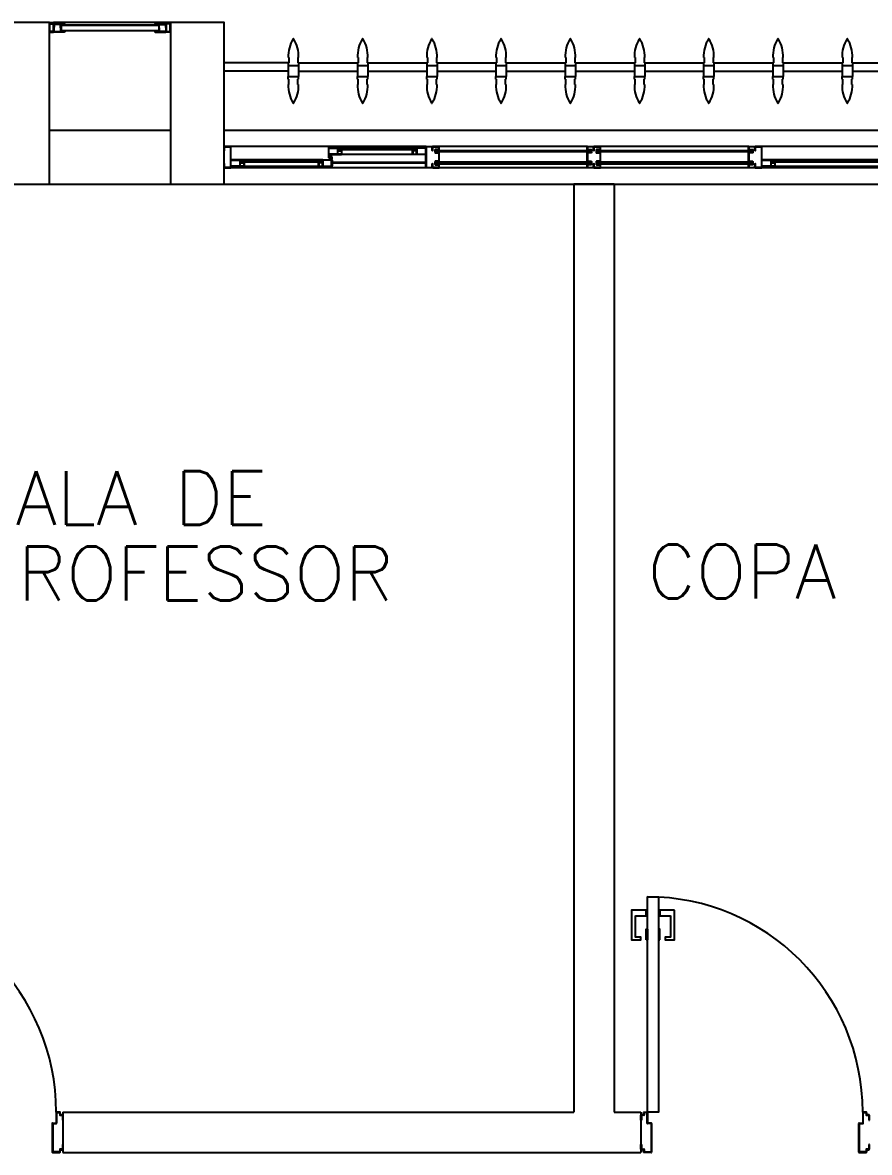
# Model space of a CAD drawing. Header units: millimetres. Extents: x 2686 to 2939, y 1294 to 1441.
# Drawn here: x 2778.371 to 2781.521, y 1316.775 to 1320.975 of the extents above; entities that cross this region are included whole.
import ezdxf

# ---------------------------------------------------------------- set-up
doc = ezdxf.new("R2010")
doc.units = ezdxf.units.MM
for name, color, linetype in [('AR-ALV', 2, 'Continuous'), ('AR-BRISES', 1, 'Continuous'), ('AR-ESQ', 1, 'Continuous'), ('AR-ESTC', 3, 'Continuous'), ('AR-PORTA', 1, 'Continuous'), ('BR-PAINEL', 1, 'Continuous'), ('BR-SUPORTE', 1, 'Continuous'), ('DT-ESQ-BAGUETE-C', 1, 'Continuous'), ('DT-ESQ-BAGUETE-V', 1, 'Continuous'), ('DT-ESQ-CHAPA DOBRADA-V', 1, 'Continuous'), ('DT-ESQ-MARCO-V', 1, 'Continuous'), ('DT-ESQ-PERFIL CADEIRA-C', 2, 'Continuous'), ('DT-ESQ-PERFIL CADEIRA-V', 2, 'Continuous'), ('DT-ESQ-PERFIL U SIMPLES-C', 2, 'Continuous'), ('DT-ESQ-PERFIL U-C', 2, 'Continuous'), ('DT-ESQ-PERFIL U-V', 1, 'Continuous'), ('DT-ESQ-VENEZIANA-C', 1, 'Continuous'), ('DT-ESQ-VENEZIANA-V', 1, 'Continuous'), ('DT-ESQ-VIDRO-C', 2, 'Continuous'), ('DT-ESQ-VIDRO-V', 71, 'Continuous'), ('DT-TXTMOD', 1, 'Continuous'), ('maçaneta', 1, 'Continuous'), ('mov', 1, 'Continuous'), ('PM-PERFIL U-C', 2, 'Continuous'), ('pm1', 2, 'Continuous'), ('TEXTO', 2, 'Continuous')]:
    doc.layers.add(name, color=color, linetype=linetype)
doc.styles.add('S10', font='simplex.shx', dxfattribs={"height": 0.1})
doc.styles.add('UNB-100', font='simplex.shx', dxfattribs={"height": 0.2})

# ---------------------------------------------------------------- blocks, each defined once
blk = doc.blocks.new('EF53-P')
at = {"layer": 'DT-ESQ-BAGUETE-C', "ltscale": 0.1}
for points in [[(3.1015, -0.08), (3.115, -0.08), (3.115, -0.0785), (3.102, -0.0785, -0.414214), (3.1015, -0.078), (3.1015, -0.067, -0.414214), (3.102, -0.0665), (3.115, -0.0665), (3.115, -0.065), (3.1015, -0.065, 0.414214), (3.1, -0.0665), (3.1, -0.0785, 0.414214)], [(4.7975, -0.08), (4.784, -0.08), (4.784, -0.0785), (4.797, -0.0785, 0.414214), (4.7975, -0.078), (4.7975, -0.067, 0.414214), (4.797, -0.0665), (4.784, -0.0665), (4.784, -0.065), (4.7975, -0.065, -0.414214), (4.799, -0.0665), (4.799, -0.0785, -0.414214)], [(5.0765, -0.08), (5.09, -0.08), (5.09, -0.0785), (5.077, -0.0785, -0.414214), (5.0765, -0.078), (5.0765, -0.067, -0.414214), (5.077, -0.0665), (5.09, -0.0665), (5.09, -0.065), (5.0765, -0.065, 0.414214), (5.075, -0.0665), (5.075, -0.0785, 0.414214)], [(4.4485, -0.125), (4.435, -0.125), (4.435, -0.1235), (4.448, -0.1235, 0.414214), (4.4485, -0.123), (4.4485, -0.112, 0.414214), (4.448, -0.1115), (4.435, -0.1115), (4.435, -0.11), (4.4485, -0.11, -0.414214), (4.45, -0.1115), (4.45, -0.1235, -0.414214)], [(4.714, -0.125), (4.7275, -0.125), (4.7275, -0.1235), (4.7145, -0.1235, -0.414214), (4.714, -0.123), (4.714, -0.112, -0.414214), (4.7145, -0.1115), (4.7275, -0.1115), (4.7275, -0.11), (4.714, -0.11, 0.414214), (4.7125, -0.1115), (4.7125, -0.1235, 0.414214)]]:
    blk.add_lwpolyline(points, format="xyb", close=True, dxfattribs=at)
at = {"layer": 'DT-ESQ-BAGUETE-V', "ltscale": 0.1}
for p, q in [((2.61, -0.065), (3.1015, -0.065)), ((4.7975, -0.065), (5.0765, -0.065)), ((4.4485, -0.11), (4.714, -0.11))]:
    blk.add_line(p, q, dxfattribs=at)
at = {"layer": 'DT-ESQ-CHAPA DOBRADA-V', "ltscale": 0.1}
for p, q in [((4.4, -0.077), (4.749, -0.077)), ((4.4, -0.08), (4.749, -0.08))]:
    blk.add_line(p, q, dxfattribs=at)
at = {"layer": 'DT-ESQ-MARCO-V', "ltscale": 0.1}
for p, q in [((3.1985, -0.06), (3.7515, -0.06)), ((3.7985, -0.06), (4.3515, -0.06)), ((3.1985, -0.14), (3.7515, -0.14)), ((3.7985, -0.14), (4.3515, -0.14))]:
    blk.add_line(p, q, dxfattribs=at)
at = {"layer": 'DT-ESQ-PERFIL CADEIRA-C', "ltscale": 0.1}
for p, q in [((3.15, -0.0885), (3.1015, -0.0885)), ((4.751, -0.0885), (4.7975, -0.0885)), ((5.125, -0.0885), (5.0765, -0.0885)), ((4.4, -0.1335), (4.4485, -0.1335)), ((4.7605, -0.1335), (4.714, -0.1335))]:
    blk.add_line(p, q, dxfattribs=at)
for points in [[(3.1015, -0.09), (3.15, -0.09), (3.15, -0.0885), (3.115, -0.0885, 0.198912), (3.1161, -0.0881, 0.198913), (3.1165, -0.087), (3.1165, -0.067, -0.414214), (3.117, -0.0665), (3.15, -0.0665), (3.15, -0.065), (3.1165, -0.065, 0.414214), (3.115, -0.0665), (3.115, -0.0785), (3.115, -0.08), (3.115, -0.087), (3.1015, -0.087, 1)], [(4.7975, -0.087, -1), (4.7975, -0.09), (4.751, -0.09, -0.414214), (4.749, -0.088), (4.749, -0.067, -0.414214), (4.751, -0.065), (4.7825, -0.065, -0.414214), (4.784, -0.0665), (4.784, -0.087)], [(4.784, -0.0885, -0.198913), (4.7829, -0.0881, -0.198913), (4.7825, -0.087), (4.7825, -0.067, 0.414214), (4.782, -0.0665), (4.751, -0.0665, 0.414214), (4.7505, -0.067), (4.7505, -0.088, 0.414214), (4.751, -0.0885)], [(5.0765, -0.09), (5.125, -0.09), (5.125, -0.0885), (5.09, -0.0885, 0.198912), (5.0911, -0.0881, 0.198913), (5.0915, -0.087), (5.0915, -0.067, -0.414214), (5.092, -0.0665), (5.125, -0.0665), (5.125, -0.065), (5.0915, -0.065, 0.414214), (5.09, -0.0665), (5.09, -0.0785), (5.09, -0.08), (5.09, -0.087), (5.0765, -0.087, 1)], [(4.4485, -0.135), (4.4, -0.135), (4.4, -0.1335), (4.435, -0.1335, -0.198912), (4.4339, -0.1331, -0.198913), (4.4335, -0.132), (4.4335, -0.112, 0.414214), (4.433, -0.1115), (4.4, -0.1115), (4.4, -0.11), (4.4335, -0.11, -0.414214), (4.435, -0.1115), (4.435, -0.1235), (4.435, -0.125), (4.435, -0.132), (4.4485, -0.132, -1)], [(4.714, -0.132, 1), (4.714, -0.135), (4.7605, -0.135, 0.414214), (4.7625, -0.133), (4.7625, -0.112, 0.414214), (4.7605, -0.11), (4.729, -0.11, 0.414214), (4.7275, -0.1115), (4.7275, -0.132)], [(4.7275, -0.1335, 0.198913), (4.7286, -0.1331, 0.198913), (4.729, -0.132), (4.729, -0.112, -0.414214), (4.7295, -0.1115), (4.7605, -0.1115, -0.414214), (4.761, -0.112), (4.761, -0.133, -0.414214), (4.7605, -0.1335)]]:
    blk.add_lwpolyline(points, format="xyb", close=True, dxfattribs=at)
at = {"layer": 'DT-ESQ-PERFIL CADEIRA-V', "ltscale": 0.1}
for p, q in [((2.595, -0.09), (3.1015, -0.09)), ((4.7825, -0.09), (5.0765, -0.09)), ((4.4485, -0.135), (4.714, -0.135))]:
    blk.add_line(p, q, dxfattribs=at)
at = {"layer": 'DT-ESQ-PERFIL U SIMPLES-C', "ltscale": 0.1}
for points in [[(4.751, -0.102), (4.759, -0.102), (4.759, -0.1005), (4.751, -0.1005, -0.414214), (4.7505, -0.1), (4.7505, -0.092, -0.414214), (4.751, -0.0915), (4.759, -0.0915), (4.759, -0.09), (4.751, -0.09, 0.414214), (4.749, -0.092), (4.749, -0.1, 0.414214)], [(4.7605, -0.098), (4.7525, -0.098), (4.7525, -0.0995), (4.7605, -0.0995, -0.414214), (4.761, -0.1), (4.761, -0.108, -0.414214), (4.7605, -0.1085), (4.7525, -0.1085), (4.7525, -0.11), (4.7605, -0.11, 0.414214), (4.7625, -0.108), (4.7625, -0.1, 0.414214)]]:
    blk.add_lwpolyline(points, format="xyb", close=True, dxfattribs=at)
at = {"layer": 'DT-ESQ-PERFIL U-C', "ltscale": 0.1}
for points in [[(3.175, -0.0615, 0.414214), (3.1735, -0.06), (3.1515, -0.06, 0.414214), (3.15, -0.0615), (3.15, -0.1385, 0.414214), (3.1515, -0.14), (3.1735, -0.14, 0.414214), (3.175, -0.1385), (3.175, -0.125), (3.1735, -0.125), (3.1735, -0.138, -0.414214), (3.173, -0.1385), (3.152, -0.1385, -0.414214), (3.1515, -0.138), (3.1515, -0.062, -0.414214), (3.152, -0.0615), (3.173, -0.0615, -0.414214), (3.1735, -0.062), (3.1735, -0.075), (3.175, -0.075)], [(3.2, -0.1285), (3.2, -0.1385, -0.414214), (3.1985, -0.14), (3.1765, -0.14, -0.414214), (3.175, -0.1385), (3.175, -0.125), (3.1765, -0.125), (3.1765, -0.138, 0.414214), (3.177, -0.1385), (3.198, -0.1385, 0.414214), (3.1985, -0.138), (3.1985, -0.1285), (3.1855, -0.1285, -0.414214), (3.184, -0.127), (3.184, -0.117, -0.414214), (3.1855, -0.1155), (3.1985, -0.1155), (3.1985, -0.0845), (3.1855, -0.0845, -0.414214), (3.184, -0.083), (3.184, -0.073, -0.414214), (3.1855, -0.0715), (3.1985, -0.0715), (3.1985, -0.062, 0.414214), (3.198, -0.0615), (3.177, -0.0615, 0.414214), (3.1765, -0.062), (3.1765, -0.075), (3.175, -0.075), (3.175, -0.0615, -0.414214), (3.1765, -0.06), (3.1985, -0.06, -0.414214), (3.2, -0.0615), (3.2, -0.0715, -0.414214), (3.1985, -0.073), (3.1855, -0.073), (3.1855, -0.083), (3.1985, -0.083), (3.1985, -0.083, -0.414214), (3.2, -0.0845), (3.2, -0.1155, -0.414214), (3.1985, -0.117), (3.1985, -0.117), (3.1855, -0.117), (3.1855, -0.127), (3.1985, -0.127, -0.414214)], [(3.75, -0.1285), (3.75, -0.1385, 0.414214), (3.7515, -0.14), (3.7735, -0.14, 0.414214), (3.775, -0.1385), (3.775, -0.125), (3.7735, -0.125), (3.7735, -0.138, -0.414214), (3.773, -0.1385), (3.752, -0.1385, -0.414214), (3.7515, -0.138), (3.7515, -0.1285), (3.7645, -0.1285, 0.414214), (3.766, -0.127), (3.766, -0.117, 0.414214), (3.7645, -0.1155), (3.7515, -0.1155), (3.7515, -0.0845), (3.7645, -0.0845, 0.414214), (3.766, -0.083), (3.766, -0.073, 0.414214), (3.7645, -0.0715), (3.7515, -0.0715), (3.7515, -0.062, -0.414214), (3.752, -0.0615), (3.773, -0.0615, -0.414214), (3.7735, -0.062), (3.7735, -0.075), (3.775, -0.075), (3.775, -0.0615, 0.414214), (3.7735, -0.06), (3.7515, -0.06, 0.414214), (3.75, -0.0615), (3.75, -0.0715, 0.414214), (3.7515, -0.073), (3.7645, -0.073), (3.7645, -0.083), (3.7515, -0.083), (3.7515, -0.083, 0.414214), (3.75, -0.0845), (3.75, -0.1155, 0.414214), (3.7515, -0.117), (3.7515, -0.117), (3.7645, -0.117), (3.7645, -0.127), (3.7515, -0.127, 0.414214)], [(3.8, -0.1285), (3.8, -0.1385, -0.414214), (3.7985, -0.14), (3.7765, -0.14, -0.414214), (3.775, -0.1385), (3.775, -0.125), (3.7765, -0.125), (3.7765, -0.138, 0.414214), (3.777, -0.1385), (3.798, -0.1385, 0.414214), (3.7985, -0.138), (3.7985, -0.1285), (3.7855, -0.1285, -0.414214), (3.784, -0.127), (3.784, -0.117, -0.414214), (3.7855, -0.1155), (3.7985, -0.1155), (3.7985, -0.0845), (3.7855, -0.0845, -0.414214), (3.784, -0.083), (3.784, -0.073, -0.414214), (3.7855, -0.0715), (3.7985, -0.0715), (3.7985, -0.062, 0.414214), (3.798, -0.0615), (3.777, -0.0615, 0.414214), (3.7765, -0.062), (3.7765, -0.075), (3.775, -0.075), (3.775, -0.0615, -0.414214), (3.7765, -0.06), (3.7985, -0.06, -0.414214), (3.8, -0.0615), (3.8, -0.0715, -0.414214), (3.7985, -0.073), (3.7855, -0.073), (3.7855, -0.083), (3.7985, -0.083), (3.7985, -0.083, -0.414214), (3.8, -0.0845), (3.8, -0.1155, -0.414214), (3.7985, -0.117), (3.7985, -0.117), (3.7855, -0.117), (3.7855, -0.127), (3.7985, -0.127, -0.414214)], [(4.35, -0.1285), (4.35, -0.1385, 0.414214), (4.3515, -0.14), (4.3735, -0.14, 0.414214), (4.375, -0.1385), (4.375, -0.125), (4.3735, -0.125), (4.3735, -0.138, -0.414214), (4.373, -0.1385), (4.352, -0.1385, -0.414214), (4.3515, -0.138), (4.3515, -0.1285), (4.3645, -0.1285, 0.414214), (4.366, -0.127), (4.366, -0.117, 0.414214), (4.3645, -0.1155), (4.3515, -0.1155), (4.3515, -0.0845), (4.3645, -0.0845, 0.414214), (4.366, -0.083), (4.366, -0.073, 0.414214), (4.3645, -0.0715), (4.3515, -0.0715), (4.3515, -0.062, -0.414214), (4.352, -0.0615), (4.373, -0.0615, -0.414214), (4.3735, -0.062), (4.3735, -0.075), (4.375, -0.075), (4.375, -0.0615, 0.414214), (4.3735, -0.06), (4.3515, -0.06, 0.414214), (4.35, -0.0615), (4.35, -0.0715, 0.414214), (4.3515, -0.073), (4.3645, -0.073), (4.3645, -0.083), (4.3515, -0.083), (4.3515, -0.083, 0.414214), (4.35, -0.0845), (4.35, -0.1155, 0.414214), (4.3515, -0.117), (4.3515, -0.117), (4.3645, -0.117), (4.3645, -0.127), (4.3515, -0.127, 0.414214)], [(4.375, -0.0615, -0.414214), (4.3765, -0.06), (4.3985, -0.06, -0.414214), (4.4, -0.0615), (4.4, -0.1385, -0.414214), (4.3985, -0.14), (4.3765, -0.14, -0.414214), (4.375, -0.1385), (4.375, -0.125), (4.3765, -0.125), (4.3765, -0.138, 0.414214), (4.377, -0.1385), (4.398, -0.1385, 0.414214), (4.3985, -0.138), (4.3985, -0.062, 0.414214), (4.398, -0.0615), (4.377, -0.0615, 0.414214), (4.3765, -0.062), (4.3765, -0.075), (4.375, -0.075)], [(5.15, -0.0615, 0.414214), (5.1485, -0.06), (5.1265, -0.06, 0.414214), (5.125, -0.0615), (5.125, -0.1385, 0.414214), (5.1265, -0.14), (5.1485, -0.14, 0.414214), (5.15, -0.1385), (5.15, -0.125), (5.1485, -0.125), (5.1485, -0.138, -0.414214), (5.148, -0.1385), (5.127, -0.1385, -0.414214), (5.1265, -0.138), (5.1265, -0.062, -0.414214), (5.127, -0.0615), (5.148, -0.0615, -0.414214), (5.1485, -0.062), (5.1485, -0.075), (5.15, -0.075)]]:
    blk.add_lwpolyline(points, format="xyb", close=True, dxfattribs=at)
at = {"layer": 'DT-ESQ-PERFIL U-V', "ltscale": 0.1}
for p, q in [((1.9985, -0.06), (3.1515, -0.06)), ((4.3985, -0.06), (5.1265, -0.06)), ((1.9985, -0.14), (3.1515, -0.14)), ((4.3985, -0.14), (5.1265, -0.14))]:
    blk.add_line(p, q, dxfattribs=at)
at = {"layer": 'DT-ESQ-VIDRO-C', "ltscale": 0.1}
for points in [[(3.1125, -0.085), (3.1125, -0.082), (2.599, -0.082), (2.599, -0.085)], [(3.7625, -0.081), (3.7625, -0.075), (3.1875, -0.075), (3.1875, -0.081)], [(4.3625, -0.081), (4.3625, -0.075), (3.7875, -0.075), (3.7875, -0.081)], [(5.0875, -0.085), (5.0875, -0.082), (4.7865, -0.082), (4.7865, -0.085)], [(4.438, -0.13), (4.438, -0.127), (4.7245, -0.127), (4.7245, -0.13)]]:
    blk.add_lwpolyline(points, close=True, dxfattribs=at)
at = {"layer": 'DT-ESQ-VIDRO-V', "ltscale": 0.1}
for points in [[(3.7625, -0.119), (3.7625, -0.125), (3.1875, -0.125), (3.1875, -0.119)], [(4.3625, -0.119), (4.3625, -0.125), (3.7875, -0.125), (3.7875, -0.119)]]:
    blk.add_lwpolyline(points, close=True, dxfattribs=at)
at = {"layer": 'DT-TXTMOD', "ltscale": 0.1, "style": 'S10', "flags": 3}
for tag, p in [('M01', (0.025, -0.28)), ('M02', (0.3253, -0.28)), ('M03', (0.627, -0.28)), ('M04', (0.9288, -0.28)), ('M05', (1.2306, -0.28)), ('M06', (1.5323, -0.28)), ('M07', (1.8341, -0.28)), ('M08', (2.1359, -0.28)), ('M09', (2.4376, -0.28)), ('M10', (2.7394, -0.28)), ('M11', (3.0412, -0.28)), ('M12', (3.3429, -0.28)), ('M13', (3.6447, -0.28)), ('M14', (3.9464, -0.28)), ('M15', (4.2482, -0.28)), ('M16', (4.55, -0.28)), ('M17', (4.8517, -0.28))]:
    blk.add_attdef(tag, p, '', height=0.1, dxfattribs=at)
blk = doc.blocks.new('BR-MODULO8')
at = {"layer": 'BR-PAINEL'}
for p, q in [((-4.9117, 0.27), (-4.9092, 0.27)), ((-4.9092, 0.27), (-4.9092, 0.25)), ((-4.8758, 0.27), (-4.8758, 0.25)), ((-4.8733, 0.27), (-4.8758, 0.27)), ((-4.6542, 0.27), (-4.6517, 0.27)), ((-4.6517, 0.27), (-4.6517, 0.25)), ((-4.6183, 0.27), (-4.6183, 0.25)), ((-4.6158, 0.27), (-4.6183, 0.27)), ((-4.3967, 0.27), (-4.3942, 0.27)), ((-4.3942, 0.27), (-4.3942, 0.25)), ((-4.3608, 0.27), (-4.3608, 0.25)), ((-4.3583, 0.27), (-4.3608, 0.27)), ((-4.1392, 0.27), (-4.1367, 0.27)), ((-4.1367, 0.27), (-4.1367, 0.25)), ((-4.1033, 0.27), (-4.1033, 0.25)), ((-4.1008, 0.27), (-4.1033, 0.27)), ((-3.8817, 0.27), (-3.8792, 0.27)), ((-3.8792, 0.27), (-3.8792, 0.25)), ((-3.8458, 0.27), (-3.8458, 0.25)), ((-3.8433, 0.27), (-3.8458, 0.27)), ((-3.6242, 0.27), (-3.6217, 0.27)), ((-3.6217, 0.27), (-3.6217, 0.25)), ((-3.5883, 0.27), (-3.5883, 0.25)), ((-3.5858, 0.27), (-3.5883, 0.27)), ((-3.3667, 0.27), (-3.3642, 0.27)), ((-3.3642, 0.27), (-3.3642, 0.25)), ((-3.3308, 0.27), (-3.3308, 0.25)), ((-3.3283, 0.27), (-3.3308, 0.27)), ((-3.1092, 0.27), (-3.1067, 0.27)), ((-3.1067, 0.27), (-3.1067, 0.25)), ((-3.0733, 0.27), (-3.0733, 0.25)), ((-3.0708, 0.27), (-3.0733, 0.27)), ((-2.8517, 0.27), (-2.8492, 0.27)), ((-2.8492, 0.27), (-2.8492, 0.25)), ((-2.8158, 0.27), (-2.8158, 0.25)), ((-2.8133, 0.27), (-2.8158, 0.27)), ((-4.9117, 0.25), (-4.9117, 0.24)), ((-4.9117, 0.25), (-4.9092, 0.25)), ((-4.9117, 0.24), (-4.8733, 0.24)), ((-4.9117, 0.24), (-4.9117, 0.2)), ((-4.8733, 0.25), (-4.8758, 0.25)), ((-4.8733, 0.25), (-4.8733, 0.24)), ((-4.8733, 0.24), (-4.8733, 0.2)), ((-4.6542, 0.25), (-4.6542, 0.24)), ((-4.6542, 0.25), (-4.6517, 0.25)), ((-4.6542, 0.24), (-4.6158, 0.24)), ((-4.6542, 0.24), (-4.6542, 0.2)), ((-4.6158, 0.25), (-4.6183, 0.25)), ((-4.6158, 0.25), (-4.6158, 0.24)), ((-4.6158, 0.24), (-4.6158, 0.2)), ((-4.3967, 0.25), (-4.3967, 0.24)), ((-4.3967, 0.25), (-4.3942, 0.25)), ((-4.3967, 0.24), (-4.3583, 0.24)), ((-4.3967, 0.24), (-4.3967, 0.2)), ((-4.3583, 0.25), (-4.3608, 0.25)), ((-4.3583, 0.25), (-4.3583, 0.24)), ((-4.3583, 0.24), (-4.3583, 0.2)), ((-4.1392, 0.25), (-4.1392, 0.24)), ((-4.1392, 0.25), (-4.1367, 0.25)), ((-4.1392, 0.24), (-4.1008, 0.24)), ((-4.1392, 0.24), (-4.1392, 0.2)), ((-4.1008, 0.25), (-4.1033, 0.25)), ((-4.1008, 0.25), (-4.1008, 0.24)), ((-4.1008, 0.24), (-4.1008, 0.2)), ((-3.8817, 0.25), (-3.8817, 0.24)), ((-3.8817, 0.25), (-3.8792, 0.25)), ((-3.8817, 0.24), (-3.8433, 0.24)), ((-3.8817, 0.24), (-3.8817, 0.2)), ((-3.8433, 0.25), (-3.8458, 0.25)), ((-3.8433, 0.25), (-3.8433, 0.24)), ((-3.8433, 0.24), (-3.8433, 0.2)), ((-3.6242, 0.25), (-3.6242, 0.24)), ((-3.6242, 0.25), (-3.6217, 0.25)), ((-3.6242, 0.24), (-3.5858, 0.24)), ((-3.6242, 0.24), (-3.6242, 0.2)), ((-3.5858, 0.25), (-3.5883, 0.25)), ((-3.5858, 0.25), (-3.5858, 0.24)), ((-3.5858, 0.24), (-3.5858, 0.2)), ((-3.3667, 0.25), (-3.3667, 0.24)), ((-3.3667, 0.25), (-3.3642, 0.25)), ((-3.3667, 0.24), (-3.3283, 0.24)), ((-3.3667, 0.24), (-3.3667, 0.2)), ((-3.3283, 0.25), (-3.3308, 0.25)), ((-3.3283, 0.25), (-3.3283, 0.24)), ((-3.3283, 0.24), (-3.3283, 0.2)), ((-3.1092, 0.25), (-3.1092, 0.24)), ((-3.1092, 0.25), (-3.1067, 0.25)), ((-3.1092, 0.24), (-3.0708, 0.24)), ((-3.1092, 0.24), (-3.1092, 0.2)), ((-3.0708, 0.25), (-3.0733, 0.25)), ((-3.0708, 0.25), (-3.0708, 0.24)), ((-3.0708, 0.24), (-3.0708, 0.2)), ((-2.8517, 0.25), (-2.8517, 0.24)), ((-2.8517, 0.25), (-2.8492, 0.25)), ((-2.8517, 0.24), (-2.8133, 0.24)), ((-2.8517, 0.24), (-2.8517, 0.2)), ((-2.8133, 0.25), (-2.8158, 0.25)), ((-2.8133, 0.25), (-2.8133, 0.24)), ((-2.8133, 0.24), (-2.8133, 0.2)), ((-4.9117, 0.2), (-4.8733, 0.2)), ((-4.9117, 0.19), (-4.9117, 0.2)), ((-4.9117, 0.19), (-4.9092, 0.19)), ((-4.9117, 0.17), (-4.9092, 0.17)), ((-4.9092, 0.17), (-4.9092, 0.19)), ((-4.8733, 0.19), (-4.8758, 0.19)), ((-4.8758, 0.17), (-4.8758, 0.19)), ((-4.8733, 0.17), (-4.8758, 0.17)), ((-4.8733, 0.19), (-4.8733, 0.2)), ((-4.6542, 0.2), (-4.6158, 0.2)), ((-4.6542, 0.19), (-4.6542, 0.2)), ((-4.6542, 0.19), (-4.6517, 0.19)), ((-4.6542, 0.17), (-4.6517, 0.17)), ((-4.6517, 0.17), (-4.6517, 0.19)), ((-4.6158, 0.19), (-4.6183, 0.19)), ((-4.6183, 0.17), (-4.6183, 0.19)), ((-4.6158, 0.17), (-4.6183, 0.17)), ((-4.6158, 0.19), (-4.6158, 0.2)), ((-4.3967, 0.2), (-4.3583, 0.2)), ((-4.3967, 0.19), (-4.3967, 0.2)), ((-4.3967, 0.19), (-4.3942, 0.19)), ((-4.3967, 0.17), (-4.3942, 0.17)), ((-4.3942, 0.17), (-4.3942, 0.19)), ((-4.3583, 0.19), (-4.3608, 0.19)), ((-4.3608, 0.17), (-4.3608, 0.19)), ((-4.3583, 0.17), (-4.3608, 0.17)), ((-4.3583, 0.19), (-4.3583, 0.2)), ((-4.1392, 0.2), (-4.1008, 0.2)), ((-4.1392, 0.19), (-4.1392, 0.2)), ((-4.1392, 0.19), (-4.1367, 0.19)), ((-4.1392, 0.17), (-4.1367, 0.17)), ((-4.1367, 0.17), (-4.1367, 0.19)), ((-4.1008, 0.19), (-4.1033, 0.19)), ((-4.1033, 0.17), (-4.1033, 0.19)), ((-4.1008, 0.17), (-4.1033, 0.17)), ((-4.1008, 0.19), (-4.1008, 0.2)), ((-3.8817, 0.2), (-3.8433, 0.2)), ((-3.8817, 0.19), (-3.8817, 0.2)), ((-3.8817, 0.19), (-3.8792, 0.19)), ((-3.8817, 0.17), (-3.8792, 0.17)), ((-3.8792, 0.17), (-3.8792, 0.19)), ((-3.8433, 0.19), (-3.8458, 0.19)), ((-3.8458, 0.17), (-3.8458, 0.19)), ((-3.8433, 0.17), (-3.8458, 0.17)), ((-3.8433, 0.19), (-3.8433, 0.2)), ((-3.6242, 0.2), (-3.5858, 0.2)), ((-3.6242, 0.19), (-3.6242, 0.2)), ((-3.6242, 0.19), (-3.6217, 0.19)), ((-3.6242, 0.17), (-3.6217, 0.17)), ((-3.6217, 0.17), (-3.6217, 0.19)), ((-3.5858, 0.19), (-3.5883, 0.19)), ((-3.5883, 0.17), (-3.5883, 0.19)), ((-3.5858, 0.17), (-3.5883, 0.17)), ((-3.5858, 0.19), (-3.5858, 0.2)), ((-3.3667, 0.2), (-3.3283, 0.2)), ((-3.3667, 0.19), (-3.3667, 0.2)), ((-3.3667, 0.19), (-3.3642, 0.19)), ((-3.3667, 0.17), (-3.3642, 0.17)), ((-3.3642, 0.17), (-3.3642, 0.19)), ((-3.3283, 0.19), (-3.3308, 0.19)), ((-3.3308, 0.17), (-3.3308, 0.19)), ((-3.3283, 0.17), (-3.3308, 0.17)), ((-3.3283, 0.19), (-3.3283, 0.2)), ((-3.1092, 0.2), (-3.0708, 0.2)), ((-3.1092, 0.19), (-3.1092, 0.2)), ((-3.1092, 0.19), (-3.1067, 0.19)), ((-3.1092, 0.17), (-3.1067, 0.17)), ((-3.1067, 0.17), (-3.1067, 0.19)), ((-3.0708, 0.19), (-3.0733, 0.19)), ((-3.0733, 0.17), (-3.0733, 0.19)), ((-3.0708, 0.17), (-3.0733, 0.17)), ((-3.0708, 0.19), (-3.0708, 0.2)), ((-2.8517, 0.2), (-2.8133, 0.2)), ((-2.8517, 0.19), (-2.8517, 0.2)), ((-2.8517, 0.19), (-2.8492, 0.19)), ((-2.8517, 0.17), (-2.8492, 0.17)), ((-2.8492, 0.17), (-2.8492, 0.19)), ((-2.8133, 0.19), (-2.8158, 0.19)), ((-2.8158, 0.17), (-2.8158, 0.19)), ((-2.8133, 0.17), (-2.8158, 0.17)), ((-2.8133, 0.19), (-2.8133, 0.2))]:
    blk.add_line(p, q, dxfattribs=at)
for centre, radius, start, end in [((-4.7867, 0.2739), 0.1251, 148.4721, 181.772), ((-4.8925, 0.3387), 0.001, 37.1012, 142.8988), ((-4.9983, 0.2739), 0.1251, 358.228, 31.5279), ((-4.5292, 0.2739), 0.1251, 148.4721, 181.772), ((-4.635, 0.3387), 0.001, 37.1012, 142.8988), ((-4.7408, 0.2739), 0.1251, 358.228, 31.5279), ((-4.2717, 0.2739), 0.1251, 148.4721, 181.772), ((-4.3775, 0.3387), 0.001, 37.1012, 142.8988), ((-4.4833, 0.2739), 0.1251, 358.228, 31.5279), ((-4.0142, 0.2739), 0.1251, 148.4721, 181.772), ((-4.12, 0.3387), 0.001, 37.1012, 142.8988), ((-4.2258, 0.2739), 0.1251, 358.228, 31.5279), ((-3.7567, 0.2739), 0.1251, 148.4721, 181.772), ((-3.8625, 0.3387), 0.001, 37.1012, 142.8988), ((-3.9683, 0.2739), 0.1251, 358.228, 31.5279), ((-3.4992, 0.2739), 0.1251, 148.4721, 181.772), ((-3.605, 0.3387), 0.001, 37.1012, 142.8988), ((-3.7108, 0.2739), 0.1251, 358.228, 31.5279), ((-3.2417, 0.2739), 0.1251, 148.4721, 181.772), ((-3.3475, 0.3387), 0.001, 37.1012, 142.8988), ((-3.4533, 0.2739), 0.1251, 358.228, 31.5279), ((-2.9842, 0.2739), 0.1251, 148.4721, 181.772), ((-3.09, 0.3387), 0.001, 37.1012, 142.8988), ((-3.1958, 0.2739), 0.1251, 358.228, 31.5279), ((-2.7267, 0.2739), 0.1251, 148.4721, 181.772), ((-2.8325, 0.3387), 0.001, 37.1012, 142.8988), ((-2.9383, 0.2739), 0.1251, 358.228, 31.5279), ((-4.7867, 0.1661), 0.1251, 178.228, 211.5279), ((-4.9983, 0.1661), 0.1251, 328.4721, 1.772), ((-4.5292, 0.1661), 0.1251, 178.228, 211.5279), ((-4.7408, 0.1661), 0.1251, 328.4721, 1.772), ((-4.2717, 0.1661), 0.1251, 178.228, 211.5279), ((-4.4833, 0.1661), 0.1251, 328.4721, 1.772), ((-4.0142, 0.1661), 0.1251, 178.228, 211.5279), ((-4.2258, 0.1661), 0.1251, 328.4721, 1.772), ((-3.7567, 0.1661), 0.1251, 178.228, 211.5279), ((-3.9683, 0.1661), 0.1251, 328.4721, 1.772), ((-3.4992, 0.1661), 0.1251, 178.228, 211.5279), ((-3.7108, 0.1661), 0.1251, 328.4721, 1.772), ((-3.2417, 0.1661), 0.1251, 178.228, 211.5279), ((-3.4533, 0.1661), 0.1251, 328.4721, 1.772), ((-2.9842, 0.1661), 0.1251, 178.228, 211.5279), ((-3.1958, 0.1661), 0.1251, 328.4721, 1.772), ((-2.7267, 0.1661), 0.1251, 178.228, 211.5279), ((-2.9383, 0.1661), 0.1251, 328.4721, 1.772), ((-4.8925, 0.1013), 0.001, 217.1012, 322.8988), ((-4.635, 0.1013), 0.001, 217.1012, 322.8988), ((-4.3775, 0.1013), 0.001, 217.1012, 322.8988), ((-4.12, 0.1013), 0.001, 217.1012, 322.8988), ((-3.8625, 0.1013), 0.001, 217.1012, 322.8988), ((-3.605, 0.1013), 0.001, 217.1012, 322.8988), ((-3.3475, 0.1013), 0.001, 217.1012, 322.8988), ((-3.09, 0.1013), 0.001, 217.1012, 322.8988), ((-2.8325, 0.1013), 0.001, 217.1012, 322.8988)]:
    blk.add_arc(centre, radius, start, end, dxfattribs=at)
at = {"layer": 'BR-SUPORTE'}
for p, q in [((-4.9117, 0.25), (-5.15, 0.25)), ((-4.9117, 0.22), (-5.15, 0.22)), ((-4.8733, 0.25), (-4.6517, 0.25)), ((-4.8733, 0.22), (-4.6542, 0.22)), ((-4.6158, 0.25), (-4.3942, 0.25)), ((-4.6158, 0.22), (-4.3967, 0.22)), ((-4.3583, 0.25), (-4.1367, 0.25)), ((-4.3583, 0.22), (-4.1392, 0.22)), ((-4.1008, 0.25), (-3.8792, 0.25)), ((-4.1008, 0.22), (-3.8817, 0.22)), ((-3.8433, 0.25), (-3.6217, 0.25)), ((-3.8433, 0.22), (-3.6242, 0.22)), ((-3.5858, 0.25), (-3.3642, 0.25)), ((-3.5858, 0.22), (-3.3667, 0.22)), ((-3.3283, 0.25), (-3.1067, 0.25)), ((-3.3283, 0.22), (-3.1092, 0.22)), ((-3.0708, 0.25), (-2.8492, 0.25)), ((-3.0708, 0.22), (-2.8517, 0.22)), ((-2.8133, 0.25), (-2.5917, 0.25)), ((-2.8133, 0.22), (-2.5942, 0.22))]:
    blk.add_line(p, q, dxfattribs=at)
blk = doc.blocks.new('PM3')
at = {"layer": 'maçaneta'}
for points in [[(0.02, 0.825), (-0.035, 0.825), (-0.035, 0.715), (0, 0.715), (0, 0.725), (-0.02, 0.725), (-0.02, 0.8035, -0.414214), (-0.0185, 0.805), (0.02, 0.805)], [(0.125, 0.825), (0.07, 0.825), (0.07, 0.805), (0.1085, 0.805, -0.414214), (0.11, 0.8035), (0.11, 0.725), (0.09, 0.725), (0.09, 0.715), (0.125, 0.715)]]:
    blk.add_lwpolyline(points, format="xyb", close=True, dxfattribs=at)
for points in [[(0.02, 0.715), (0.02, 0.755), (0.025, 0.755), (0.025, 0.715)], [(0.07, 0.715), (0.07, 0.755), (0.065, 0.755), (0.065, 0.715)]]:
    blk.add_lwpolyline(points, close=True, dxfattribs=at)
at = {"layer": 'mov'}
blk.add_arc((0.025, 0.075), 0.8, 0, 90, dxfattribs=at)
at = {"layer": 'PM-PERFIL U-C'}
for p, q in [((0, 0.045), (0, 0.0635)), ((0.002, 0.045), (0, 0.045)), ((0.0015, 0.065), (0.01, 0.065)), ((0.002, 0.063), (0.002, 0.045)), ((0.0105, 0.063), (0.002, 0.063)), ((0.01, 0.065), (0.01, 0.0735)), ((0.0115, 0.075), (0.0235, 0.075)), ((0.012, 0.073), (0.012, 0.0645)), ((0.023, 0.073), (0.012, 0.073)), ((0.023, 0.0335), (0.023, 0.073)), ((0.025, 0.0735), (0.025, 0.034)), ((0.825, 0.0735), (0.825, 0.034)), ((0.8385, 0.075), (0.8265, 0.075)), ((0.827, 0.073), (0.838, 0.073)), ((0.827, 0.0335), (0.827, 0.073)), ((0.838, 0.073), (0.838, 0.0645)), ((0.8395, 0.063), (0.848, 0.063)), ((0.84, 0.065), (0.84, 0.0735)), ((0.8485, 0.065), (0.84, 0.065)), ((0.848, 0.063), (0.848, 0.045)), ((0.848, 0.045), (0.85, 0.045)), ((0.85, 0.045), (0.85, 0.0635)), ((0.038, 0.032), (0.0245, 0.032)), ((0.0385, 0.034), (0.025, 0.034)), ((0.038, 0.032), (0.038, -0.073)), ((0.04, 0.0325), (0.04, -0.0735)), ((0.81, 0.0325), (0.81, -0.0735)), ((0.8115, 0.034), (0.825, 0.034)), ((0.812, 0.032), (0.8255, 0.032)), ((0.812, 0.032), (0.812, -0.073)), ((0, -0.045), (0.002, -0.045)), ((0, -0.0635), (0, -0.045)), ((0.01, -0.065), (0.0015, -0.065)), ((0.002, -0.045), (0.002, -0.063)), ((0.002, -0.063), (0.0105, -0.063)), ((0.01, -0.0735), (0.01, -0.065)), ((0.0385, -0.075), (0.0115, -0.075)), ((0.012, -0.0645), (0.012, -0.073)), ((0.012, -0.073), (0.038, -0.073)), ((0.8115, -0.075), (0.8385, -0.075)), ((0.838, -0.073), (0.812, -0.073)), ((0.838, -0.0645), (0.838, -0.073)), ((0.848, -0.063), (0.8395, -0.063)), ((0.84, -0.0735), (0.84, -0.065)), ((0.84, -0.065), (0.8485, -0.065)), ((0.85, -0.045), (0.848, -0.045)), ((0.848, -0.045), (0.848, -0.063)), ((0.85, -0.0635), (0.85, -0.045))]:
    blk.add_line(p, q, dxfattribs=at)
for centre, start, end in [((0.0015, 0.0635), 90, 180), ((0.0115, 0.0735), 90, 180), ((0.0105, 0.0645), 270, 0), ((0.0235, 0.0735), 360, 90), ((0.8265, 0.0735), 90, 180), ((0.8395, 0.0645), 180, 270), ((0.8385, 0.0735), 0, 90), ((0.8485, 0.0635), 0, 90), ((0.0245, 0.0335), 180, 270), ((0.0385, 0.0325), 0, 90), ((0.8115, 0.0325), 90, 180), ((0.8255, 0.0335), 270, 0), ((0.0015, -0.0635), 180, 270), ((0.0115, -0.0735), 180, 270), ((0.0105, -0.0645), 0, 90), ((0.0385, -0.0735), 269.9386, 0), ((0.8115, -0.0735), 180, 270.0614), ((0.8395, -0.0645), 90, 180), ((0.8385, -0.0735), 270, 0), ((0.8485, -0.0635), 270, 0)]:
    blk.add_arc(centre, 0.0015, start, end, dxfattribs=at)
at = {"layer": 'pm1'}
blk.add_lwpolyline([(0.065, 0.875), (0.065, 0.075), (0.025, 0.075), (0.025, 0.875)], close=True, dxfattribs=at)
blk = doc.blocks.new('EF01C-P')
at = {"layer": 'DT-ESQ-BAGUETE-C', "ltscale": 0.1}
for points in [[(0.0015, 0.035), (0.015, 0.035), (0.015, 0.0335), (0.0015, 0.0335), (0.0015, 0.005), (0.015, 0.005), (0.015, 0.0035), (0.0015, 0.0035, -0.414214), (0, 0.005), (0, 0.0335, -0.414214)], [(0.4485, 0.035), (0.435, 0.035), (0.435, 0.0335), (0.4485, 0.0335), (0.4485, 0.005), (0.435, 0.005), (0.435, 0.0035), (0.4485, 0.0035, 0.414214), (0.45, 0.005), (0.45, 0.0335, 0.414214)]]:
    blk.add_lwpolyline(points, format="xyb", close=True, dxfattribs=at)
at = {"layer": 'DT-ESQ-PERFIL CADEIRA-C', "ltscale": 0.1}
for points in [[(0.01, 0.0015), (0.01, 0.003), (0.0015, 0.003, 1), (0.0015, 0), (0.015, 0, 0.414214), (0.0165, 0.0015), (0.0165, 0.0335), (0.043, 0.0335)], [(0.043, 0.0065), (0.018, 0.0065), (0.018, 0.0165), (0.0165, 0.0165), (0.0165, 0.0065, 0.414214), (0.018, 0.005), (0.043, 0.005), (0.0565, 0.005, 1), (0.0565, 0.008), (0.043, 0.008), (0.043, 0.02), (0.043, 0.032), (0.0565, 0.032, 1), (0.0565, 0.035), (0.043, 0.035), (0.0165, 0.035, 0.414214), (0.015, 0.0335), (0.015, 0.0015), (0.0015, 0.0015)], [(0.0415, 0.02), (0.0415, 0.032, -0.414214), (0.043, 0.0335), (0.0565, 0.0335)], [(0.0415, 0.02), (0.0415, 0.008, 0.414214), (0.043, 0.0065), (0.0565, 0.0065)], [(0.407, 0.0065), (0.432, 0.0065), (0.432, 0.0165), (0.4335, 0.0165), (0.4335, 0.0065, -0.414214), (0.432, 0.005), (0.407, 0.005), (0.3935, 0.005, -1), (0.3935, 0.008), (0.407, 0.008), (0.407, 0.02), (0.407, 0.032), (0.3935, 0.032, -1), (0.3935, 0.035), (0.407, 0.035), (0.4335, 0.035, -0.414214), (0.435, 0.0335), (0.435, 0.0015), (0.4485, 0.0015)], [(0.4085, 0.02), (0.4085, 0.032, 0.414214), (0.407, 0.0335), (0.3935, 0.0335)], [(0.4085, 0.02), (0.4085, 0.008, -0.414214), (0.407, 0.0065), (0.3935, 0.0065)], [(0.44, 0.0015), (0.44, 0.003), (0.4485, 0.003, -1), (0.4485, 0), (0.435, 0, -0.414214), (0.4335, 0.0015), (0.4335, 0.0335), (0.407, 0.0335)]]:
    blk.add_lwpolyline(points, format="xyb", dxfattribs=at)
at = {"layer": 'DT-ESQ-PERFIL CADEIRA-V', "ltscale": 0.1}
blk.add_line((0.015, 0), (0.435, 0), dxfattribs=at)
at = {"layer": 'DT-ESQ-VENEZIANA-C', "ltscale": 0.1}
for p, q in [((0.043, 0.0105), (0.407, 0.0105)), ((0.043, 0.009), (0.407, 0.009))]:
    blk.add_line(p, q, dxfattribs=at)
at = {"layer": 'DT-ESQ-VENEZIANA-V', "ltscale": 0.1}
blk.add_line((0.043, 0.031), (0.407, 0.031), dxfattribs=at)
at = {"layer": 'DT-TXTMOD', "ltscale": 0.1, "style": 'S10', "flags": 3}
blk.add_attdef('EF01C', (0.0208, -0.14), '', height=0.1, dxfattribs=at)

msp = doc.modelspace()

# ---------------------------------------------------------------- linework, layer by layer
at = {"layer": 'AR-ALV'}
for p, q in [((2778.4707, 1320.5749), (2778.9207, 1320.5749)), ((2778.4707, 1320.3749), (2778.9207, 1320.3749)), ((2780.5707, 1320.3749), (2780.4207, 1320.3749)), ((2780.4207, 1320.3749), (2780.4207, 1316.9249)), ((2780.5707, 1320.3749), (2780.5707, 1316.9249)), ((2778.5207, 1316.9249), (2780.4207, 1316.9249)), ((2778.5207, 1316.9249), (2778.5207, 1316.7749)), ((2780.5707, 1316.9249), (2780.6707, 1316.9249)), ((2780.6707, 1316.9249), (2780.6707, 1316.7749)), ((2778.5207, 1316.7749), (2780.6707, 1316.7749))]:
    msp.add_line(p, q, dxfattribs=at)
at = {"layer": 'AR-ESQ'}
for p, q in [((2779.1207, 1320.5749), (2782.8957, 1320.5749)), ((2779.1207, 1320.3749), (2782.8207, 1320.3749))]:
    msp.add_line(p, q, dxfattribs=at)
at = {"layer": 'AR-ESTC'}
for points in [[(2778.2707, 1320.9749), (2778.2707, 1320.3749), (2778.4707, 1320.3749), (2778.4707, 1320.9749)], [(2778.9207, 1320.9749), (2778.9207, 1320.3749), (2779.1207, 1320.3749), (2779.1207, 1320.9749)]]:
    msp.add_lwpolyline(points, close=True, dxfattribs=at)

# ---------------------------------------------------------------- block references
at = {"layer": 'AR-BRISES'}
msp.add_blockref('BR-MODULO8', (2784.2707, 1320.5749), dxfattribs=at)
at = {"layer": 'AR-ESQ', "rotation": 180}
for name, p in [('EF01C-P', (2778.9207, 1320.9749)), ('EF53-P', (2784.2707, 1320.3749))]:
    msp.add_blockref(name, p, dxfattribs=at)
at = {"layer": 'AR-PORTA'}
for p in [(2777.6707, 1316.8499), (2780.6707, 1316.8499)]:
    msp.add_blockref('PM3', p, dxfattribs=at)

# ---------------------------------------------------------------- texts
at = {"layer": 'TEXTO', "style": 'UNB-100'}
for s, p in [('SALA DE', (2778.1732, 1319.1079)), ('PROFESSOR', (2778.1731, 1318.8271)), ('COPA', (2780.6951, 1318.8343))]:
    msp.add_text(s, height=0.2, dxfattribs=at).set_placement(p)

doc.saveas('drawing.dxf')
